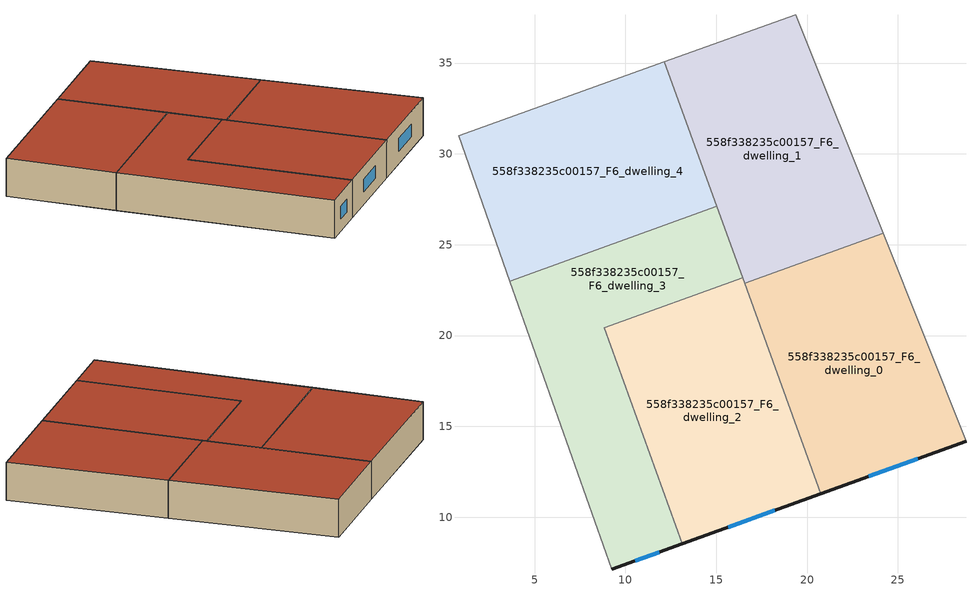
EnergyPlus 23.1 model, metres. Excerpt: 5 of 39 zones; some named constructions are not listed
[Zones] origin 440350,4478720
558f338235c00157_F6_dwelling_0
 floor to 558f338235c00157_F5_dwelling_0 (EU_floor_Construction): 28.74,14.18 24.18,25.63 16.55,22.87 20.74,11.29 z18
 wall outside (EU_wall_Construction): 28.74,14.18 20.74,11.29 z18:21
 wall adiabatic (EU_wall_Construction): 24.18,25.63 28.74,14.18 z18:21
 wall to 558f338235c00157_F6_dwelling_1 (EU_wall_Construction): 16.55,22.87 24.18,25.63 z18:21
 wall to 558f338235c00157_F6_dwelling_2 (EU_wall_Construction): 20.74,11.29 16.55,22.87 z18:21
 window (EU_Window_Construction): 26.09,13.22 23.4,12.25 z18.99:20.01
 roof outside (EU_roof_Construction): 24.18,25.63 28.74,14.18 20.74,11.29 16.55,22.87 z21
558f338235c00157_F6_dwelling_1
 floor to 558f338235c00157_F5_dwelling_1 (EU_floor_Construction): 24.18,25.63 19.37,37.67 12.15,35.07 16.55,22.87 z18
 wall adiabatic (EU_wall_Construction): 12.15,35.07 19.37,37.67 24.18,25.63 z18:21
 wall to 558f338235c00157_F6_dwelling_4 (EU_wall_Construction): 15.02,27.11 12.15,35.07 z18:21
 wall to 558f338235c00157_F6_dwelling_3 (EU_wall_Construction): 16.44,23.18 15.02,27.11 z18:21
 wall to 558f338235c00157_F6_dwelling_2 (EU_wall_Construction): 16.55,22.87 16.44,23.18 z18:21
 roof outside (EU_roof_Construction): 19.37,37.67 24.18,25.63 16.55,22.87 12.15,35.07 z21
558f338235c00157_F6_dwelling_2
 floor to 558f338235c00157_F5_dwelling_2 (EU_floor_Construction): 20.74,11.29 16.44,23.18 8.84,20.43 13.14,8.54 z18
 wall outside (EU_wall_Construction): 20.74,11.29 13.14,8.54 z18:21
 wall to 558f338235c00157_F6_dwelling_3 (EU_wall_Construction): 13.14,8.54 8.84,20.43 16.44,23.18 z18:21
 window (EU_Window_Construction): 18.22,10.38 15.66,9.45 z18.99:20.01
 roof outside (EU_roof_Construction): 16.44,23.18 20.74,11.29 13.14,8.54 8.84,20.43 z21
558f338235c00157_F6_dwelling_3
 floor to 558f338235c00157_F5_dwelling_3 (EU_floor_Construction): 13.14,8.54 8.84,20.43 16.44,23.18 15.02,27.11 3.64,22.99 9.25,7.13 z18
 wall outside (EU_wall_Construction): 13.14,8.54 9.25,7.13 z18:21
 wall adiabatic (EU_wall_Construction): 9.25,7.13 3.64,22.99 z18:21
 wall to 558f338235c00157_F6_dwelling_4 (EU_wall_Construction): 3.64,22.99 15.02,27.11 z18:21
 window (EU_Window_Construction): 11.85,8.07 10.54,7.6 z18.99:20.01
 roof outside (EU_roof_Construction): 15.02,27.11 16.44,23.18 8.84,20.43 13.14,8.54 9.25,7.13 3.64,22.99 z21
558f338235c00157_F6_dwelling_4
 floor to 558f338235c00157_F5_dwelling_4 (EU_floor_Construction): 15.02,27.11 12.15,35.07 0.81,30.99 3.64,22.99 z18
 wall adiabatic (EU_wall_Construction): 3.64,22.99 0.81,30.99 12.15,35.07 z18:21
 roof outside (EU_roof_Construction): 12.15,35.07 15.02,27.11 3.64,22.99 0.81,30.99 z21
[HVACTEMPLATE:THERMOSTAT] Constant Heating Setpoint=20; Constant Cooling Setpoint=50
EU_HeatOnly_558f338235c00157_F0_dwelling_0; EU_HeatOnly_558f338235c00157_F0_dwelling_1; EU_HeatOnly_558f338235c00157_F0_dwelling_2; EU_HeatOnly_558f338235c00157_F0_dwelling_3; EU_HeatOnly_558f338235c00157_F0_dwelling_4; EU_HeatOnly_558f338235c00157_F0_dwelling_5; EU_HeatOnly_558f338235c00157_F1_dwelling_0; EU_HeatOnly_558f338235c00157_F1_dwelling_1; EU_HeatOnly_558f338235c00157_F1_dwelling_2; EU_HeatOnly_558f338235c00157_F1_dwelling_3; EU_HeatOnly_558f338235c00157_F1_dwelling_4; EU_HeatOnly_558f338235c00157_F1_dwelling_5; EU_HeatOnly_558f338235c00157_F2_dwelling_0; EU_HeatOnly_558f338235c00157_F2_dwelling_1; EU_HeatOnly_558f338235c00157_F2_dwelling_2; EU_HeatOnly_558f338235c00157_F2_dwelling_3; EU_HeatOnly_558f338235c00157_F2_dwelling_4; EU_HeatOnly_558f338235c00157_F2_dwelling_5; EU_HeatOnly_558f338235c00157_F3_dwelling_0; EU_HeatOnly_558f338235c00157_F3_dwelling_1; EU_HeatOnly_558f338235c00157_F3_dwelling_2; EU_HeatOnly_558f338235c00157_F3_dwelling_3; EU_HeatOnly_558f338235c00157_F3_dwelling_4; EU_HeatOnly_558f338235c00157_F3_dwelling_5; EU_HeatOnly_558f338235c00157_F4_dwelling_0; EU_HeatOnly_558f338235c00157_F4_dwelling_1; EU_HeatOnly_558f338235c00157_F4_dwelling_2; EU_HeatOnly_558f338235c00157_F4_dwelling_3; EU_HeatOnly_558f338235c00157_F4_dwelling_4; EU_HeatOnly_558f338235c00157_F5_dwelling_0; EU_HeatOnly_558f338235c00157_F5_dwelling_1; EU_HeatOnly_558f338235c00157_F5_dwelling_2; EU_HeatOnly_558f338235c00157_F5_dwelling_3; EU_HeatOnly_558f338235c00157_F5_dwelling_4; EU_HeatOnly_558f338235c00157_F6_dwelling_0; EU_HeatOnly_558f338235c00157_F6_dwelling_1; EU_HeatOnly_558f338235c00157_F6_dwelling_2; EU_HeatOnly_558f338235c00157_F6_dwelling_3; EU_HeatOnly_558f338235c00157_F6_dwelling_4
[SCHEDULE:CONSTANT]
Name | Hourly Value
EU_AlwaysOn | 1
EU_CoolingOff | 0
[SCHEDULE:FILE] Column Number=1; Rows to Skip at Top=0; Number of Hours of Data=8760; Column Separator=Comma; Interpolate to Timestep=No; Minutes per Item=60; Adjust Schedule for Daylight Savings=Yes
Name | File
EU_Step8_GainSchedule_558f338235c00157_F5_dwelling_2_f000 | ../../schedules/558f338235c00157/558f338235c00157_F5_dwelling_2_f000_gain.csv
EU_Step8_GainSchedule_558f338235c00157_F5_dwelling_3_f000 | ../../schedules/558f338235c00157/558f338235c00157_F5_dwelling_3_f000_gain.csv
EU_Step8_GainSchedule_558f338235c00157_F5_dwelling_4_f000 | ../../schedules/558f338235c00157/558f338235c00157_F5_dwelling_4_f000_gain.csv
EU_Step8_GainSchedule_558f338235c00157_F6_dwelling_0_f000 | ../../schedules/558f338235c00157/558f338235c00157_F6_dwelling_0_f000_gain.csv
EU_Step8_GainSchedule_558f338235c00157_F6_dwelling_1_f000 | ../../schedules/558f338235c00157/558f338235c00157_F6_dwelling_1_f000_gain.csv
EU_Step8_GainSchedule_558f338235c00157_F6_dwelling_2_f000 | ../../schedules/558f338235c00157/558f338235c00157_F6_dwelling_2_f000_gain.csv
EU_Step8_GainSchedule_558f338235c00157_F6_dwelling_3_f000 | ../../schedules/558f338235c00157/558f338235c00157_F6_dwelling_3_f000_gain.csv
EU_Step8_GainSchedule_558f338235c00157_F6_dwelling_4_f000 | ../../schedules/558f338235c00157/558f338235c00157_F6_dwelling_4_f000_gain.csv
